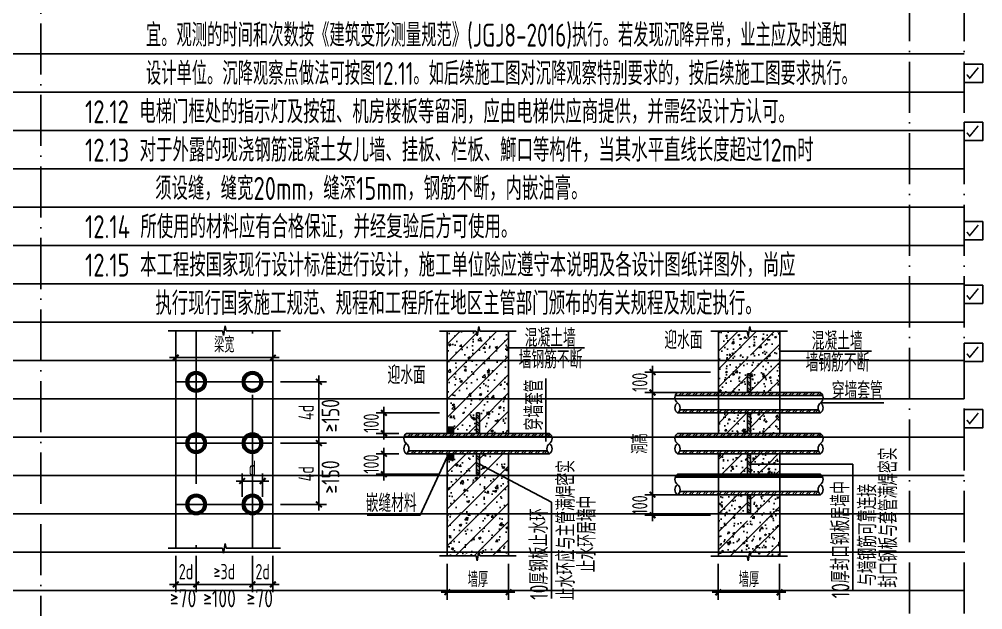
# Model space of a CAD drawing. Extents: x -812054 to 22247, y -644080 to 1003627.
# Drawn here: x -638072 to -619221, y -172747 to -161191 of the extents above; entities that cross this region are included whole.
import ezdxf

# ---------------------------------------------------------------- set-up
doc = ezdxf.new("R2010")
doc.units = 0
doc.header["$LTSCALE"] = 1000
for name, pattern in [('D1', [14, 10, -2, 0, -2]), ('D3轴线点划线', [18.5, 12, -3, 0.5, -3]), ('H3普通虚线', [4.2, 3, -1.2])]:
    doc.linetypes.add(name, pattern=pattern)
doc.layers.get('0').update_dxf_attribs({"linetype": 'CONTINUOUS'})
doc.layers.get('DEFPOINTS').update_dxf_attribs({"linetype": 'CONTINUOUS'})
doc.layers.add('S-1-TEXT', color=7, linetype='CONTINUOUS', lineweight=18)
for name, color, linetype in [('S-DETL-AXIS', 8, 'D3轴线点划线'), ('S-DETL-DIM', 151, 'CONTINUOUS'), ('S-DETL-HATCH', 253, 'CONTINUOUS'), ('S-DETL-LINE1', 2, 'CONTINUOUS'), ('S-DETL-TEXT', 7, 'CONTINUOUS'), ('SM', 7, 'CONTINUOUS')]:
    doc.layers.add(name, color=color, linetype=linetype)
doc.styles.add('TS', font='tssdeng.shx', dxfattribs={"width": 0.7, "bigfont": 'tssdchn.shx'})
doc.dimstyles.new('DIM25', dxfattribs={"dimtxt": 300, "dimasz": 0.8, "dimexe": 150, "dimexo": 150, "dimgap": 100, "dimtad": 1, "dimdec": 0, "dimlfac": 0.25, "dimrnd": 1, "dimzin": 0, "dimdsep": 46, "dimtxsty": 'TS', "dimblk": '_DIMX', "dimcen": 0, "dimclrd": 256, "dimclre": 256, "dimclrt": 43, "dimadec": 1, "dimazin": 0, "dimtfac": 1, "dimtdec": 0, "dimtix": 1, "dimtmove": 2, "dimatfit": 3, "dimldrblk": 'ARCHTICK', "dimfxl": 1, "dimtolj": 1, "dimtzin": 1, "dimarcsym": 0})
pattern_1 = [(45, (-2238318.97, -183791.3), (-67.351921, 67.351921), []), (45, (-2238274.07, -183791.3), (-67.351921, 67.351921), [])]
pattern_2 = [(50, (-858879.7, 201696.8), (358.6301, -31.37607), [37.5, -412.5]), (355, (-858879.7, 201696.8), (-69.37567, 376.09607), [30, -330]), (100.4514, (-858849.8, 201694.2), (289.2547, 344.71977), [31.8701, -350.57106]), (46.1842, (-858879.7, 201796.8), (533.62052, -82.7595), [56.25, -618.75]), (96.6356, (-858835.23, 201789.9), (467.33135, 487.05894), [47.80514, -525.8565]), (351.1842, (-858879.7, 201796.8), (467.331, 487.0593), [45, -495]), (21, (-858829.7, 201771.8), (298.45353, -201.30945), [37.5, -412.5]), (326, (-858829.7, 201771.8), (121.65767, 362.57502), [30, -330]), (71.4514, (-858804.83, 201755.03), (420.11131, 161.26525), [31.8701, -350.57106]), (37.5, (-858879.7, 201696.81), (6.079928, 166.446927), [0, -326, 0, -335, 0, -331.25]), (7.5, (-858879.7, 201696.81), (131.53477, 197.205856), [0, -191, 0, -318.5, 0, -126.25]), (327.5, (-858991.2, 201696.81), (266.91122, -11.277436), [0, -125, 0, -390, 0, -517.5]), (317.5, (-859041.2, 201696.8), (291.59308, 50.05249), [0, -162.5, 0, -259, 0, -367.5]), (45, (-858879.7, 201696.8), (-176.7767, 176.7767), [])]
pattern_3 = [(45, (-2233015.32, -183791.86), (-67.351921, 67.351921), []), (45, (-2232970.42, -183791.86), (-67.351921, 67.351921), [])]
pattern_4 = [(45, (-2233015.32, -182991.86), (-67.351921, 67.351921), []), (45, (-2232970.42, -182991.86), (-67.351921, 67.351921), [])]
pattern_5 = [(45, (-2233015.32, -184591.86), (-67.351921, 67.351921), []), (45, (-2232970.42, -184591.86), (-67.351921, 67.351921), [])]

# ---------------------------------------------------------------- blocks, each defined once
blk = doc.blocks.new('_DIMX')
blk.add_line((-150, 0), (150, 0))
at = {"const_width": 50}
blk.add_lwpolyline([(-70, -70), (70, 70)], dxfattribs=at)
blk = doc.blocks.new('*D1454')
at = {"layer": 'DEFPOINTS', "color": 0, "transparency": 16777216}
for p in [(-633110, -169486), (-633110, -170686), (-632209, -170686)]:
    blk.add_point(p, dxfattribs=at)
at = {"layer": 'S-DETL-DIM', "lineweight": -2, "transparency": 16777216}
for p, q in [((-632960, -169486), (-632059, -169486)), ((-632209, -169487), (-632209, -170686)), ((-632960, -170686), (-632059, -170686))]:
    blk.add_line(p, q, dxfattribs=at)
at = {"layer": 'S-DETL-DIM', "lineweight": -2, "transparency": 16777216, "xscale": 0.8, "yscale": 0.8, "zscale": 0.8}
for p, rotation in [((-632209, -169486), 90), ((-632209, -170686), 270)]:
    blk.add_blockref('_DIMX', p, dxfattribs=dict(at, rotation=rotation))
at = {"layer": 'S-DETL-DIM', "color": 43, "transparency": 16777216, "insert": (-632459, -170086), "char_height": 300, "attachment_point": 5, "rotation": 90, "style": 'TS'}
blk.add_mtext('\\A1;4d', dxfattribs=at)
blk = doc.blocks.new('_ArchTick')
at = {"color": 0, "linetype": 'ByBlock', "const_width": 0.15}
blk.add_lwpolyline([(-0.5, -0.5), (0.5, 0.5)], dxfattribs=at)
blk = doc.blocks.new('*D1455')
at = {"layer": 'DEFPOINTS', "color": 0, "transparency": 16777216}
for p in [(-633110, -168286), (-632209, -168286), (-633110, -169486)]:
    blk.add_point(p, dxfattribs=at)
at = {"layer": 'S-DETL-DIM', "lineweight": -2, "transparency": 16777216}
for p, q in [((-632960, -168286), (-632059, -168286)), ((-632209, -169486), (-632209, -168287)), ((-632960, -169486), (-632059, -169486))]:
    blk.add_line(p, q, dxfattribs=at)
at = {"layer": 'S-DETL-DIM', "lineweight": -2, "transparency": 16777216, "xscale": 0.8, "yscale": 0.8, "zscale": 0.8}
for p, rotation in [((-632209, -168286), 90), ((-632209, -169486), 270)]:
    blk.add_blockref('_DIMX', p, dxfattribs=dict(at, rotation=rotation))
at = {"layer": 'S-DETL-DIM', "color": 43, "transparency": 16777216, "insert": (-632459, -168886), "char_height": 300, "attachment_point": 5, "rotation": 90, "style": 'TS'}
blk.add_mtext('\\A1;4d', dxfattribs=at)
blk = doc.blocks.new('*D1456')
at = {"layer": 'DEFPOINTS', "color": 0, "transparency": 16777216}
for p in [(-635010, -171543), (-634610, -171543), (-634610, -172252)]:
    blk.add_point(p, dxfattribs=at)
at = {"layer": 'S-DETL-DIM', "lineweight": -2, "transparency": 16777216}
for p, q in [((-635010, -171693), (-635010, -172402)), ((-634610, -171693), (-634610, -172402)), ((-635011, -172252), (-635012, -172252)), ((-635010, -172252), (-634610, -172252)), ((-634610, -172252), (-634609, -172252))]:
    blk.add_line(p, q, dxfattribs=at)
at = {"layer": 'S-DETL-DIM', "lineweight": -2, "transparency": 16777216, "xscale": 0.8, "yscale": 0.8, "zscale": 0.8}
blk.add_blockref('_DIMX', (-635010, -172252), dxfattribs=at)
at = {"layer": 'S-DETL-DIM', "lineweight": -2, "transparency": 16777216, "xscale": 0.8, "yscale": 0.8, "zscale": 0.8, "rotation": 180}
blk.add_blockref('_DIMX', (-634610, -172252), dxfattribs=at)
at = {"layer": 'S-DETL-DIM', "color": 43, "transparency": 16777216, "insert": (-634810, -172002), "char_height": 300, "attachment_point": 5, "style": 'TS'}
blk.add_mtext('\\A1;2d', dxfattribs=at)
blk = doc.blocks.new('*D1457')
at = {"layer": 'DEFPOINTS', "color": 0, "transparency": 16777216}
for p in [(-634610, -171543), (-633510, -171543), (-633510, -172252)]:
    blk.add_point(p, dxfattribs=at)
at = {"layer": 'S-DETL-DIM', "lineweight": -2, "transparency": 16777216}
for p, q in [((-634610, -171693), (-634610, -172402)), ((-633510, -171693), (-633510, -172402)), ((-634610, -172252), (-633511, -172252))]:
    blk.add_line(p, q, dxfattribs=at)
at = {"layer": 'S-DETL-DIM', "lineweight": -2, "transparency": 16777216, "xscale": 0.8, "yscale": 0.8, "zscale": 0.8, "rotation": 180}
blk.add_blockref('_DIMX', (-634610, -172252), dxfattribs=at)
at = {"layer": 'S-DETL-DIM', "lineweight": -2, "transparency": 16777216, "xscale": 0.8, "yscale": 0.8, "zscale": 0.8}
blk.add_blockref('_DIMX', (-633510, -172252), dxfattribs=at)
at = {"layer": 'S-DETL-DIM', "color": 43, "transparency": 16777216, "insert": (-634060, -172002), "char_height": 300, "attachment_point": 5, "style": 'TS'}
blk.add_mtext('\\A1;≥3d', dxfattribs=at)
blk = doc.blocks.new('*D1458')
at = {"layer": 'DEFPOINTS', "color": 0, "transparency": 16777216}
for p in [(-633510, -171543), (-633110, -171543), (-633510, -172252)]:
    blk.add_point(p, dxfattribs=at)
at = {"layer": 'S-DETL-DIM', "lineweight": -2, "transparency": 16777216}
for p, q in [((-633510, -171693), (-633510, -172402)), ((-633110, -171693), (-633110, -172402)), ((-633511, -172252), (-633512, -172252)), ((-633110, -172252), (-633510, -172252)), ((-633110, -172252), (-633109, -172252))]:
    blk.add_line(p, q, dxfattribs=at)
at = {"layer": 'S-DETL-DIM', "lineweight": -2, "transparency": 16777216, "xscale": 0.8, "yscale": 0.8, "zscale": 0.8}
blk.add_blockref('_DIMX', (-633510, -172252), dxfattribs=at)
at = {"layer": 'S-DETL-DIM', "lineweight": -2, "transparency": 16777216, "xscale": 0.8, "yscale": 0.8, "zscale": 0.8, "rotation": 180}
blk.add_blockref('_DIMX', (-633110, -172252), dxfattribs=at)
at = {"layer": 'S-DETL-DIM', "color": 43, "transparency": 16777216, "insert": (-633310, -172002), "char_height": 300, "attachment_point": 5, "style": 'TS'}
blk.add_mtext('\\A1;2d', dxfattribs=at)
blk = doc.blocks.new('*D1459')
at = {"layer": 'DEFPOINTS', "color": 0, "transparency": 16777216}
for p in [(-633110, -167814), (-635010, -168355), (-633110, -168355)]:
    blk.add_point(p, dxfattribs=at)
at = {"layer": 'S-DETL-DIM', "lineweight": -2, "transparency": 16777216}
for p, q in [((-635010, -168205), (-635010, -167664)), ((-633110, -168205), (-633110, -167664)), ((-635010, -167814), (-633111, -167814))]:
    blk.add_line(p, q, dxfattribs=at)
at = {"layer": 'S-DETL-DIM', "lineweight": -2, "transparency": 16777216, "xscale": 0.8, "yscale": 0.8, "zscale": 0.8, "rotation": 180}
blk.add_blockref('_DIMX', (-635010, -167814), dxfattribs=at)
at = {"layer": 'S-DETL-DIM', "lineweight": -2, "transparency": 16777216, "xscale": 0.8, "yscale": 0.8, "zscale": 0.8}
blk.add_blockref('_DIMX', (-633110, -167814), dxfattribs=at)
at = {"layer": 'S-DETL-DIM', "color": 43, "transparency": 16777216, "insert": (-634060, -167564), "char_height": 300, "attachment_point": 5, "style": 'TS'}
blk.add_mtext('\\A1;梁宽', dxfattribs=at)
blk = doc.blocks.new('*D1460')
at = {"layer": 'DEFPOINTS', "color": 0, "transparency": 16777216}
for p in [(-633310, -170228), (-633710, -170686), (-633310, -170686)]:
    blk.add_point(p, dxfattribs=at)
at = {"layer": 'S-DETL-DIM', "lineweight": -2, "transparency": 16777216}
for p, q in [((-633710, -170536), (-633710, -170078)), ((-633710, -170228), (-633311, -170228)), ((-633310, -170536), (-633310, -170078))]:
    blk.add_line(p, q, dxfattribs=at)
at = {"layer": 'S-DETL-DIM', "lineweight": -2, "transparency": 16777216, "xscale": 0.8, "yscale": 0.8, "zscale": 0.8, "rotation": 180}
blk.add_blockref('_DIMX', (-633710, -170228), dxfattribs=at)
at = {"layer": 'S-DETL-DIM', "lineweight": -2, "transparency": 16777216, "xscale": 0.8, "yscale": 0.8, "zscale": 0.8}
blk.add_blockref('_DIMX', (-633310, -170228), dxfattribs=at)
at = {"layer": 'S-DETL-DIM', "color": 43, "transparency": 16777216, "insert": (-633510, -169978), "char_height": 300, "attachment_point": 5, "style": 'TS'}
blk.add_mtext('\\A1;d', dxfattribs=at)
blk = doc.blocks.new('*D1461')
at = {"layer": 'DEFPOINTS', "color": 0, "transparency": 16777216}
for p in [(-629697, -171696), (-628497, -171696), (-628497, -172405)]:
    blk.add_point(p, dxfattribs=at)
at = {"layer": 'S-DETL-DIM', "lineweight": -2, "transparency": 16777216}
for p, q in [((-629697, -171846), (-629697, -172555)), ((-628497, -171846), (-628497, -172555)), ((-629697, -172405), (-628498, -172405))]:
    blk.add_line(p, q, dxfattribs=at)
at = {"layer": 'S-DETL-DIM', "lineweight": -2, "transparency": 16777216, "xscale": 0.8, "yscale": 0.8, "zscale": 0.8, "rotation": 180}
blk.add_blockref('_DIMX', (-629697, -172405), dxfattribs=at)
at = {"layer": 'S-DETL-DIM', "lineweight": -2, "transparency": 16777216, "xscale": 0.8, "yscale": 0.8, "zscale": 0.8}
blk.add_blockref('_DIMX', (-628497, -172405), dxfattribs=at)
at = {"layer": 'S-DETL-DIM', "color": 43, "transparency": 16777216, "insert": (-629097, -172155), "char_height": 300, "attachment_point": 5, "style": 'TS'}
blk.add_mtext('\\A1;墙厚', dxfattribs=at)
blk = doc.blocks.new('*D1462')
at = {"layer": 'DEFPOINTS', "color": 0, "transparency": 16777216}
for p in [(-630497, -169696), (-630936, -170096), (-629697, -170096)]:
    blk.add_point(p, dxfattribs=at)
at = {"layer": 'S-DETL-DIM', "lineweight": -2, "transparency": 16777216}
for p, q in [((-630647, -169696), (-631086, -169696)), ((-630936, -169695), (-630936, -169694)), ((-630936, -169696), (-630936, -170096)), ((-629847, -170096), (-631086, -170096)), ((-630936, -170096), (-630936, -170097))]:
    blk.add_line(p, q, dxfattribs=at)
at = {"layer": 'S-DETL-DIM', "lineweight": -2, "transparency": 16777216, "xscale": 0.8, "yscale": 0.8, "zscale": 0.8}
for p, rotation in [((-630936, -169696), 270), ((-630936, -170096), 90)]:
    blk.add_blockref('_DIMX', p, dxfattribs=dict(at, rotation=rotation))
at = {"layer": 'S-DETL-DIM', "color": 43, "transparency": 16777216, "insert": (-631186, -169896), "char_height": 300, "attachment_point": 5, "rotation": 90, "style": 'TS'}
blk.add_mtext('\\A1;100', dxfattribs=at)
blk = doc.blocks.new('*D1463')
at = {"layer": 'DEFPOINTS', "color": 0, "transparency": 16777216}
for p in [(-630936, -168896), (-629697, -168896), (-630497, -169296)]:
    blk.add_point(p, dxfattribs=at)
at = {"layer": 'S-DETL-DIM', "lineweight": -2, "transparency": 16777216}
for p, q in [((-629847, -168896), (-631086, -168896)), ((-630936, -168895), (-630936, -168894)), ((-630936, -169296), (-630936, -168896)), ((-630647, -169296), (-631086, -169296)), ((-630936, -169296), (-630936, -169297))]:
    blk.add_line(p, q, dxfattribs=at)
at = {"layer": 'S-DETL-DIM', "lineweight": -2, "transparency": 16777216, "xscale": 0.8, "yscale": 0.8, "zscale": 0.8}
for p, rotation in [((-630936, -168896), 270), ((-630936, -169296), 90)]:
    blk.add_blockref('_DIMX', p, dxfattribs=dict(at, rotation=rotation))
at = {"layer": 'S-DETL-DIM', "color": 43, "transparency": 16777216, "insert": (-631186, -169096), "char_height": 300, "attachment_point": 5, "rotation": 90, "style": 'TS'}
blk.add_mtext('\\A1;100', dxfattribs=at)
blk = doc.blocks.new('*D1464')
at = {"layer": 'DEFPOINTS', "color": 0, "transparency": 16777216}
for p in [(-624394, -171696), (-623194, -171696), (-623194, -172406)]:
    blk.add_point(p, dxfattribs=at)
at = {"layer": 'S-DETL-DIM', "lineweight": -2, "transparency": 16777216}
for p, q in [((-624394, -171846), (-624394, -172556)), ((-623194, -171846), (-623194, -172556)), ((-624393, -172406), (-623195, -172406))]:
    blk.add_line(p, q, dxfattribs=at)
at = {"layer": 'S-DETL-DIM', "lineweight": -2, "transparency": 16777216, "xscale": 0.8, "yscale": 0.8, "zscale": 0.8, "rotation": 180}
blk.add_blockref('_DIMX', (-624394, -172406), dxfattribs=at)
at = {"layer": 'S-DETL-DIM', "lineweight": -2, "transparency": 16777216, "xscale": 0.8, "yscale": 0.8, "zscale": 0.8}
blk.add_blockref('_DIMX', (-623194, -172406), dxfattribs=at)
at = {"layer": 'S-DETL-DIM', "color": 43, "transparency": 16777216, "insert": (-623794, -172156), "char_height": 300, "attachment_point": 5, "style": 'TS'}
blk.add_mtext('\\A1;墙厚', dxfattribs=at)
blk = doc.blocks.new('*D1465')
at = {"layer": 'DEFPOINTS', "color": 0, "transparency": 16777216}
for p in [(-624394, -168496), (-625681, -170496), (-624394, -170496)]:
    blk.add_point(p, dxfattribs=at)
at = {"layer": 'S-DETL-DIM', "lineweight": -2, "transparency": 16777216}
for p, q in [((-624544, -168496), (-625831, -168496)), ((-625681, -168497), (-625681, -170495)), ((-624544, -170496), (-625831, -170496))]:
    blk.add_line(p, q, dxfattribs=at)
at = {"layer": 'S-DETL-DIM', "lineweight": -2, "transparency": 16777216, "xscale": 0.8, "yscale": 0.8, "zscale": 0.8}
for p, rotation in [((-625681, -168496), 90), ((-625681, -170496), 270)]:
    blk.add_blockref('_DIMX', p, dxfattribs=dict(at, rotation=rotation))
at = {"layer": 'S-DETL-DIM', "color": 43, "transparency": 16777216, "insert": (-625931, -169496), "char_height": 300, "attachment_point": 5, "rotation": 90, "style": 'TS'}
blk.add_mtext('\\A1;洞高', dxfattribs=at)
blk = doc.blocks.new('*D1466')
at = {"layer": 'DEFPOINTS', "color": 0, "transparency": 16777216}
for p in [(-624394, -170496), (-625681, -170897), (-624394, -170897)]:
    blk.add_point(p, dxfattribs=at)
at = {"layer": 'S-DETL-DIM', "lineweight": -2, "transparency": 16777216}
for p, q in [((-624544, -170496), (-625831, -170496)), ((-625681, -170495), (-625681, -170495)), ((-625681, -170496), (-625681, -170897)), ((-624544, -170897), (-625831, -170897)), ((-625681, -170898), (-625681, -170898))]:
    blk.add_line(p, q, dxfattribs=at)
at = {"layer": 'S-DETL-DIM', "lineweight": -2, "transparency": 16777216, "xscale": 0.8, "yscale": 0.8, "zscale": 0.8}
for p, rotation in [((-625681, -170496), 270), ((-625681, -170897), 90)]:
    blk.add_blockref('_DIMX', p, dxfattribs=dict(at, rotation=rotation))
at = {"layer": 'S-DETL-DIM', "color": 43, "transparency": 16777216, "insert": (-625931, -170696), "char_height": 300, "attachment_point": 5, "rotation": 90, "style": 'TS'}
blk.add_mtext('\\A1;100', dxfattribs=at)
blk = doc.blocks.new('*D1467')
at = {"layer": 'DEFPOINTS', "color": 0, "transparency": 16777216}
for p in [(-625681, -168096), (-624394, -168096), (-624394, -168496)]:
    blk.add_point(p, dxfattribs=at)
at = {"layer": 'S-DETL-DIM', "lineweight": -2, "transparency": 16777216}
for p, q in [((-624544, -168096), (-625831, -168096)), ((-625681, -168095), (-625681, -168095)), ((-625681, -168496), (-625681, -168096)), ((-624544, -168496), (-625831, -168496)), ((-625681, -168497), (-625681, -168498))]:
    blk.add_line(p, q, dxfattribs=at)
at = {"layer": 'S-DETL-DIM', "lineweight": -2, "transparency": 16777216, "xscale": 0.8, "yscale": 0.8, "zscale": 0.8}
for p, rotation in [((-625681, -168096), 270), ((-625681, -168496), 90)]:
    blk.add_blockref('_DIMX', p, dxfattribs=dict(at, rotation=rotation))
at = {"layer": 'S-DETL-DIM', "color": 43, "transparency": 16777216, "insert": (-625931, -168296), "char_height": 300, "attachment_point": 5, "rotation": 90, "style": 'TS'}
blk.add_mtext('\\A1;100', dxfattribs=at)

msp = doc.modelspace()

# ---------------------------------------------------------------- hatches: boundary and pattern name
at = {"layer": 'S-DETL-HATCH'}
h = msp.add_hatch(dxfattribs=at)
h.set_pattern_fill('ANSI31', color=256, scale=80, style=0)
h.set_pattern_definition([(45, (-2238318.97, -183791.3), (-179.605122, 179.605122), [])])
h.paths.add_polyline_path([(-629697.4, -169175.63), (-629577.4, -169175.63), (-629577.4, -169295.63), (-629127.4, -169295.63), (-629127.4, -168895.63), (-629067.4, -168895.63), (-629067.4, -169295.63), (-628497.4, -169295.63), (-628497.4, -167295.63), (-629060, -167295.63), (-629080.49, -167201.31), (-629114.32, -167389.94), (-629131.99, -167295.63), (-629697.4, -167295.63)])
h.paths.add_polyline_path([(-628497.4, -170287.25), (-628497.4, -169695.63), (-629067.4, -169695.63), (-629067.4, -169895.63)], flags=16)
h.paths.add_polyline_path([(-629127.4, -170095.63), (-629127.4, -169695.63), (-629577.4, -169695.63), (-629577.4, -169815.63), (-629697.4, -169815.63), (-629697.4, -171695.63), (-629131.99, -171695.63), (-629114.32, -171789.94), (-629080.49, -171601.31), (-629060, -171695.63), (-628497.4, -171695.63), (-628497.4, -170287.25), (-629067.4, -169895.63), (-629067.4, -170095.63)])
h = msp.add_hatch(dxfattribs=at)
h.set_pattern_fill('AR-CONC', color=256, scale=2.5, style=0)
h.set_pattern_definition([(50, (-2238318.97, -183791.3), (455.46167, -39.84771), [47.625, -523.875]), (355, (-2238318.97, -183791.3), (-88.10706, 477.64161), [38.1, -419.1]), (100.451, (-2238281, -183794.6), (367.35625, 437.79172), [40.475, -445.225]), (46.1842, (-2238319, -183664.3), (677.6976, -105.10582), [71.4375, -785.8125]), (96.6356, (-2238262.5, -183673.06), (593.51059, 618.5639), [60.7125, -667.8375]), (351.184, (-2238319, -183664.3), (593.5115, 618.5628), [57.15, -628.65]), (21, (-2238255.47, -183696.05), (379.0372, -255.6638), [47.625, -523.875]), (326, (-2238255.47, -183696.05), (154.50507, 460.46992), [38.1, -419.1]), (71.4514, (-2238223.9, -183717.36), (533.54123, 204.80714), [40.475, -445.225]), (37.5, (-2238318.97, -183791.3), (7.721508, 211.387597), [0, -414.02, 0, -425.45, 0, -420.6875]), (7.5, (-2238318.97, -183791.3), (167.049156, 250.451437), [0, -242.57, 0, -404.495, 0, -160.3375]), (327.5, (-2238460.58, -183791.3), (338.976488, -14.32186), [0, -158.75, 0, -495.3, 0, -657.225]), (317.5, (-2238524.08, -183791.3), (370.322953, 63.56623), [0, -206.375, 0, -328.93, 0, -466.725])])
h.paths.add_polyline_path([(-628497.4, -167295.63), (-629060, -167295.63), (-629080.49, -167201.31), (-629114.32, -167389.94), (-629131.99, -167295.63), (-629697.4, -167295.63), (-629697.4, -169175.63), (-629577.4, -169175.63), (-629577.4, -169295.63), (-629127.4, -169295.63), (-629127.4, -168895.63), (-629067.4, -168895.63), (-629067.4, -169295.63), (-628497.4, -169295.63)])
h.paths.add_polyline_path([(-629067.4, -169695.63), (-629067.4, -169895.63), (-628497.4, -170287.25), (-628497.4, -169695.63)], flags=17)
h.paths.add_polyline_path([(-629127.4, -170095.63), (-629127.4, -169695.63), (-629577.4, -169695.63), (-629577.4, -169815.63), (-629697.4, -169815.63), (-629697.4, -171695.63), (-629131.99, -171695.63), (-629114.32, -171789.94), (-629080.49, -171601.31), (-629060, -171695.63), (-628497.4, -171695.63), (-628497.4, -170287.25), (-629067.4, -169895.63), (-629067.4, -170095.63)])
h = msp.add_hatch(dxfattribs=at)
h.set_pattern_fill('ARMORED', color=256, scale=50, style=0)
h.set_pattern_definition(pattern_2)
h.paths.add_polyline_path([(-623193.75, -167296.19), (-623756.34, -167296.19), (-623776.83, -167201.87), (-623810.66, -167390.51), (-623828.34, -167296.19), (-624393.75, -167296.19), (-624393.75, -168496.19), (-623823.75, -168496.19), (-623823.75, -167696.19), (-623763.75, -167696.19), (-623763.75, -168496.19), (-623193.75, -168496.19)])
h = msp.add_hatch(dxfattribs=at)
h.set_pattern_fill('ARMORED', color=256, scale=50, style=0)
h.set_pattern_definition(pattern_2)
h.paths.add_polyline_path([(-623823.75, -168896.19), (-624393.75, -168896.19), (-624393.75, -169296.19), (-623823.75, -169296.19)])
h = msp.add_hatch(dxfattribs=at)
h.set_pattern_fill('ARMORED', color=256, scale=50, style=0)
h.set_pattern_definition(pattern_2)
h.paths.add_polyline_path([(-623193.75, -168896.19), (-623763.75, -168896.19), (-623763.75, -169296.19), (-623193.75, -169296.19)])
h = msp.add_hatch(dxfattribs=at)
h.set_pattern_fill('ARMORED', color=256, scale=50, style=0)
h.set_pattern_definition(pattern_2)
h.paths.add_polyline_path([(-623823.75, -169696.19), (-624393.75, -169696.19), (-624393.75, -170096.19), (-623823.75, -170096.19)])
h = msp.add_hatch(dxfattribs=at)
h.set_pattern_fill('ARMORED', color=256, scale=50, style=0)
h.set_pattern_definition(pattern_2)
h.paths.add_polyline_path([(-623193.75, -169696.19), (-623763.75, -169696.19), (-623763.75, -169896.19), (-623193.75, -169896.19)])
h = msp.add_hatch(dxfattribs=at)
h.set_pattern_fill('ARMORED', color=256, scale=50, style=0)
h.set_pattern_definition(pattern_2)
h.paths.add_polyline_path([(-623193.75, -169896.19), (-623763.75, -169896.19), (-623763.75, -170096.19), (-623193.75, -170096.19)])
h = msp.add_hatch(dxfattribs=at)
h.set_pattern_fill('ARMORED', color=256, scale=50, style=0)
h.set_pattern_definition(pattern_2)
h.paths.add_polyline_path([(-623823.75, -170496.19), (-624393.75, -170496.19), (-624393.75, -171696.19), (-623828.34, -171696.19), (-623810.66, -171790.51), (-623776.83, -171601.87), (-623756.34, -171696.19), (-623193.75, -171696.19), (-623193.75, -170496.19), (-623763.75, -170496.19), (-623763.75, -171296.19), (-623823.75, -171296.19)])
at = {"layer": 'S-DETL-LINE1'}
h = msp.add_hatch(dxfattribs=at)
h.set_pattern_fill('DOTS', color=256, scale=10, style=0)
h.set_pattern_definition([(0, (-2238805.68, -185224.925), (7.9375, 15.875), [0, -15.875])])
h.paths.add_polyline_path([(-634810.38, -168286.39, 1), (-634410.38, -168286.39, 1)])
h.paths.add_polyline_path([(-634460.38, -168286.39, 1), (-634760.38, -168286.39, 1)], flags=16)
h = msp.add_hatch(dxfattribs=at)
h.set_pattern_fill('DOTS', color=256, scale=10, style=0)
h.set_pattern_definition([(0, (-2237705.68, -185224.925), (7.9375, 15.875), [0, -15.875])])
h.paths.add_polyline_path([(-633310.38, -168286.39, 1), (-633710.38, -168286.39, 1)])
h.paths.add_polyline_path([(-633360.38, -168286.39, 1), (-633660.38, -168286.39, 1)], flags=16)
h = msp.add_hatch(dxfattribs=at)
h.set_pattern_fill('ANSI32', color=256, scale=10, style=0)
h.set_pattern_definition([(135, (985427.82, -183027.25), (67.351921, 67.351921), []), (135, (985382.92, -183027.25), (67.351921, 67.351921), [])])
h.paths.add_polyline_path([(-623823.75, -168131.58), (-623763.75, -168131.58), (-623763.75, -168531.58), (-623823.75, -168531.58)])
h = msp.add_hatch(dxfattribs=at)
h.set_pattern_fill('ANSI32', color=256, scale=10, style=0)
h.set_pattern_definition(pattern_4)
h.paths.add_polyline_path([(-625193.75, -168496.19, 0.15153562), (-625237.17, -168556.19), (-622350.32, -168556.19, 0.15153562), (-622393.75, -168496.19)])
h = msp.add_hatch(dxfattribs=at)
h.set_pattern_fill('ANSI32', color=256, scale=10, style=0)
h.set_pattern_definition([(315, (-2238318.97, -154399.96), (-67.351921, -67.351921), []), (315, (-2238274.07, -154399.96), (-67.351921, -67.351921), [])])
h.paths.add_polyline_path([(-629067.4, -169295.63), (-629127.4, -169295.63), (-629127.4, -168895.63), (-629067.4, -168895.63)])
h = msp.add_hatch(dxfattribs=at)
h.set_pattern_fill('ANSI32', color=256, scale=10, style=0)
h.set_pattern_definition(pattern_4)
h.paths.add_polyline_path([(-622393.75, -168896.19, -0.15153562), (-622437.17, -168836.19), (-625150.32, -168836.19, -0.15153562), (-625193.75, -168896.19)])
h = msp.add_hatch(dxfattribs=at)
h.set_pattern_fill('ANSI32', color=256, scale=10, style=0)
h.set_pattern_definition([(135, (985427.82, -183791.86), (67.351921, 67.351921), []), (135, (985382.92, -183791.86), (67.351921, 67.351921), [])])
h.paths.add_polyline_path([(-623823.75, -168896.19), (-623763.75, -168896.19), (-623763.75, -169296.19), (-623823.75, -169296.19)])
h = msp.add_hatch(dxfattribs=at)
h.set_pattern_fill('DOTS', color=256, scale=10, style=0)
h.set_pattern_definition([(0, (-2238805.68, -186424.925), (7.9375, 15.875), [0, -15.875])])
h.paths.add_polyline_path([(-634410.38, -169486.39, 1), (-634810.38, -169486.39, 1)])
h.paths.add_polyline_path([(-634460.38, -169486.39, 1), (-634760.38, -169486.39, 1)], flags=16)
h = msp.add_hatch(dxfattribs=at)
h.set_pattern_fill('DOTS', color=256, scale=10, style=0)
h.set_pattern_definition([(0, (-2237705.68, -186424.925), (7.9375, 15.875), [0, -15.875])])
h.paths.add_polyline_path([(-633310.38, -169486.39, 1), (-633710.38, -169486.39, 1)])
h.paths.add_polyline_path([(-633360.38, -169486.39, 1), (-633660.38, -169486.39, 1)], flags=16)
for points in [[(-629577.4, -169175.63), (-629697.4, -169175.63), (-629697.4, -169295.63), (-629577.4, -169295.63)], [(-629577.4, -169695.63), (-629697.4, -169695.63), (-629697.4, -169815.63), (-629577.4, -169815.63)]]:
    msp.add_hatch(color=256, dxfattribs=at).paths.add_polyline_path(points)
h = msp.add_hatch(dxfattribs=at)
h.set_pattern_fill('ANSI32', color=256, scale=10, style=0)
h.set_pattern_definition(pattern_1)
h.paths.add_polyline_path([(-630497.4, -169295.63, 0.15153562), (-630540.83, -169355.63), (-627653.98, -169355.63, 0.15153562), (-627697.4, -169295.63)])
h = msp.add_hatch(dxfattribs=at)
h.set_pattern_fill('ANSI32', color=256, scale=10, style=0)
h.set_pattern_definition(pattern_3)
h.paths.add_polyline_path([(-625193.75, -169296.19, 0.15153562), (-625237.17, -169356.19), (-622350.32, -169356.19, 0.15153562), (-622393.75, -169296.19)])
h = msp.add_hatch(dxfattribs=at)
h.set_pattern_fill('ANSI32', color=256, scale=10, style=0)
h.set_pattern_definition(pattern_1)
h.paths.add_polyline_path([(-627697.4, -169695.63, -0.15153562), (-627740.83, -169635.63), (-630453.98, -169635.63, -0.15153562), (-630497.4, -169695.63)])
h = msp.add_hatch(dxfattribs=at)
h.set_pattern_fill('ANSI32', color=256, scale=10, style=0)
h.set_pattern_definition(pattern_3)
h.paths.add_polyline_path([(-622393.75, -169696.19, -0.15153562), (-622437.17, -169636.19), (-625150.32, -169636.19, -0.15153562), (-625193.75, -169696.19)])
h = msp.add_hatch(dxfattribs=at)
h.set_pattern_fill('ANSI32', color=256, scale=10, style=0)
h.set_pattern_definition([(315, (-2238318.97, -155199.96), (-67.351921, -67.351921), []), (315, (-2238274.07, -155199.96), (-67.351921, -67.351921), [])])
h.paths.add_polyline_path([(-629067.4, -170095.63), (-629127.4, -170095.63), (-629127.4, -169695.63), (-629067.4, -169695.63)])
h = msp.add_hatch(dxfattribs=at)
h.set_pattern_fill('ANSI32', color=256, scale=10, style=0)
h.set_pattern_definition([(135, (985427.82, -184591.86), (67.351921, 67.351921), []), (135, (985382.92, -184591.86), (67.351921, 67.351921), [])])
h.paths.add_polyline_path([(-623823.75, -169696.19), (-623763.75, -169696.19), (-623763.75, -170096.19), (-623823.75, -170096.19)])
h = msp.add_hatch(dxfattribs=at)
h.set_pattern_fill('ANSI32', color=256, scale=10, style=0)
h.set_pattern_definition(pattern_5)
h.paths.add_polyline_path([(-625193.75, -170096.19, 0.15153562), (-625237.17, -170156.19), (-622350.32, -170156.19, 0.15153562), (-622393.75, -170096.19)])
h = msp.add_hatch(dxfattribs=at)
h.set_pattern_fill('DOTS', color=256, scale=10, style=0)
h.set_pattern_definition([(0, (-2238805.68, -187624.925), (7.9375, 15.875), [0, -15.875])])
h.paths.add_polyline_path([(-634410.38, -170686.39, 1), (-634810.38, -170686.39, 1)])
h.paths.add_polyline_path([(-634460.38, -170686.39, 1), (-634760.38, -170686.39, 1)], flags=16)
h = msp.add_hatch(dxfattribs=at)
h.set_pattern_fill('DOTS', color=256, scale=10, style=0)
h.set_pattern_definition([(0, (-2237705.68, -187624.925), (7.9375, 15.875), [0, -15.875])])
h.paths.add_polyline_path([(-633310.38, -170686.39, 1), (-633710.38, -170686.39, 1)])
h.paths.add_polyline_path([(-633360.38, -170686.39, 1), (-633660.38, -170686.39, 1)], flags=16)
h = msp.add_hatch(dxfattribs=at)
h.set_pattern_fill('ANSI32', color=256, scale=10, style=0)
h.set_pattern_definition(pattern_5)
h.paths.add_polyline_path([(-622393.75, -170496.19, -0.15153562), (-622437.17, -170436.19), (-625150.32, -170436.19, -0.15153562), (-625193.75, -170496.19)])
h = msp.add_hatch(dxfattribs=at)
h.set_pattern_fill('ANSI32', color=256, scale=10, style=0)
h.set_pattern_definition([(135, (985427.82, -185391.86), (67.351921, 67.351921), []), (135, (985382.92, -185391.86), (67.351921, 67.351921), [])])
h.paths.add_polyline_path([(-623823.75, -170496.19), (-623763.75, -170496.19), (-623763.75, -170896.19), (-623823.75, -170896.19)])

# ---------------------------------------------------------------- linework, layer by layer
at = {"color": 6, "const_width": 30}
for points in [[(-619307.21, -162138.43), (-619474.77, -162343.07), (-619532.29, -162272.82)], [(-619307.21, -163275.23), (-619474.77, -163479.86), (-619532.29, -163409.61)], [(-619307.21, -165218.62), (-619474.77, -165423.25), (-619532.29, -165353)], [(-619307.21, -166461.67), (-619474.77, -166666.31), (-619532.29, -166596.05)], [(-619307.21, -167600.47), (-619474.77, -167805.11), (-619532.29, -167734.86)], [(-619307.21, -168898.2), (-619474.77, -169102.84), (-619532.29, -169032.59)]]:
    msp.add_lwpolyline(points, dxfattribs=at)
at = {"layer": 'DEFPOINTS', "color": 252, "linetype": 'D1', "ltscale": 0.1}
for p, q in [((-637653.51, -131869.25), (-637653.51, -185869.25)), ((-620653.51, -132619.25), (-620653.51, -185869.25)), ((-619581.51, -132619.25), (-619581.51, -185869.25))]:
    msp.add_line(p, q, dxfattribs=at)
at = {"layer": 'DEFPOINTS', "color": 252}
for p, q in [((-693141.51, -161869.25), (-619581.51, -161869.25)), ((-693141.51, -162619.25), (-619581.51, -162619.25)), ((-693141.51, -163369.25), (-619581.51, -163369.25)), ((-693141.51, -164119.25), (-619581.51, -164119.25)), ((-693141.51, -164869.25), (-619581.51, -164869.25)), ((-693141.51, -165619.25), (-619581.51, -165619.25)), ((-693141.51, -166369.25), (-619581.51, -166369.25)), ((-693141.51, -167119.25), (-619581.51, -167119.25)), ((-693141.51, -167869.25), (-619581.51, -167869.25)), ((-693141.51, -168619.25), (-619581.51, -168619.25)), ((-693141.51, -169369.25), (-619581.51, -169369.25)), ((-693141.51, -170119.25), (-619581.51, -170119.25)), ((-693141.51, -170869.25), (-619581.51, -170869.25)), ((-693141.51, -171619.25), (-619581.51, -171619.25)), ((-693141.51, -172369.25), (-619581.51, -172369.25))]:
    msp.add_line(p, q, dxfattribs=at)
at = {"layer": 'S-DETL-AXIS', "linetype": 'H3普通虚线'}
for p, q in [((-634610.38, -167286.39), (-634610.38, -171543.02)), ((-633510.38, -171543.02), (-633510.38, -167286.39)), ((-633110.38, -168286.39), (-635010.38, -168286.39)), ((-633110.38, -169486.39), (-635010.38, -169486.39)), ((-633110.38, -170686.39), (-635010.38, -170686.39))]:
    msp.add_line(p, q, dxfattribs=at)
at = {"layer": 'S-DETL-DIM'}
for p, q in [((-634077.29, -167380.7), (-634043.46, -167192.07)), ((-634043.46, -167192.07), (-634025.79, -167286.39)), ((-629080.49, -167201.31), (-629114.32, -167389.94)), ((-629060, -167295.63), (-629080.49, -167201.31)), ((-623776.83, -167201.87), (-623810.66, -167390.51)), ((-623756.34, -167296.19), (-623776.83, -167201.87)), ((-634097.78, -167286.39), (-635160.38, -167286.39)), ((-634097.78, -167286.39), (-634077.29, -167380.7)), ((-632960.38, -167286.39), (-634025.79, -167286.39)), ((-629847.4, -167295.63), (-629131.99, -167295.63)), ((-629114.32, -167389.94), (-629131.99, -167295.63)), ((-629060, -167295.63), (-628347.4, -167295.63)), ((-624543.75, -167296.19), (-623828.34, -167296.19)), ((-623810.66, -167390.51), (-623828.34, -167296.19)), ((-623756.34, -167296.19), (-623043.75, -167296.19)), ((-634097.78, -171543.02), (-635160.38, -171543.02)), ((-634097.78, -171543.02), (-634077.29, -171637.34)), ((-634077.29, -171637.34), (-634043.46, -171448.71)), ((-634043.46, -171448.71), (-634025.79, -171543.02)), ((-632960.38, -171543.02), (-634025.79, -171543.02)), ((-629847.4, -171695.63), (-629131.99, -171695.63)), ((-629114.32, -171789.94), (-629131.99, -171695.63)), ((-629080.49, -171601.31), (-629114.32, -171789.94)), ((-629060, -171695.63), (-629080.49, -171601.31)), ((-629060, -171695.63), (-628347.4, -171695.63)), ((-624543.75, -171696.19), (-623828.34, -171696.19)), ((-623810.66, -171790.51), (-623828.34, -171696.19)), ((-623776.83, -171601.87), (-623810.66, -171790.51)), ((-623756.34, -171696.19), (-623776.83, -171601.87)), ((-623756.34, -171696.19), (-623043.75, -171696.19))]:
    msp.add_line(p, q, dxfattribs=at)
at = {"layer": 'S-DETL-LINE1'}
for p, q in [((-635010.38, -167286.39), (-635010.38, -171543.02)), ((-633110.38, -171543.02), (-633110.38, -167286.39)), ((-629697.4, -167295.63), (-629697.4, -169295.63)), ((-628497.4, -169295.63), (-628497.4, -167295.63)), ((-624393.75, -167296.19), (-624393.75, -169296.19)), ((-623193.75, -169296.19), (-623193.75, -167296.19)), ((-623823.75, -168496.19), (-623823.75, -168131.58)), ((-623763.75, -168131.58), (-623823.75, -168131.58)), ((-623763.75, -168496.19), (-623763.75, -168131.58)), ((-625193.75, -168496.19), (-622393.75, -168496.19)), ((-625237.17, -168556.19), (-622350.32, -168556.19)), ((-629127.4, -169295.63), (-629127.4, -168895.63)), ((-629067.4, -168895.63), (-629127.4, -168895.63)), ((-629067.4, -169295.63), (-629067.4, -168895.63)), ((-625193.75, -168896.19), (-622393.75, -168896.19)), ((-625150.32, -168836.19), (-622437.17, -168836.19)), ((-623823.75, -169296.19), (-623823.75, -168896.19)), ((-623763.75, -169296.19), (-623763.75, -168896.19)), ((-629697.4, -169175.63), (-629577.4, -169175.63)), ((-629577.4, -169295.63), (-629577.4, -169175.63)), ((-630540.83, -169355.63), (-627653.98, -169355.63)), ((-630497.4, -169295.63), (-627697.4, -169295.63)), ((-625237.17, -169356.19), (-622350.32, -169356.19)), ((-625193.75, -169296.19), (-622393.75, -169296.19)), ((-630453.98, -169635.63), (-627740.83, -169635.63)), ((-625150.32, -169636.19), (-622437.17, -169636.19)), ((-630497.4, -169695.63), (-627697.4, -169695.63)), ((-629697.4, -169695.63), (-629697.4, -171695.63)), ((-629697.4, -169815.63), (-629577.4, -169815.63)), ((-629577.4, -169695.63), (-629577.4, -169815.63)), ((-629127.4, -169695.63), (-629127.4, -170095.63)), ((-629067.4, -169695.63), (-629067.4, -170095.63)), ((-628497.4, -171695.63), (-628497.4, -169695.63)), ((-625193.75, -169696.19), (-622393.75, -169696.19)), ((-624393.75, -169696.19), (-624393.75, -171696.19)), ((-623823.75, -169696.19), (-623823.75, -170096.19)), ((-623763.75, -169696.19), (-623763.75, -170096.19)), ((-623193.75, -171696.19), (-623193.75, -169696.19)), ((-629067.4, -170095.63), (-629127.4, -170095.63)), ((-625237.17, -170156.19), (-622350.32, -170156.19)), ((-625193.75, -170096.19), (-622393.75, -170096.19)), ((-625193.75, -170496.19), (-622393.75, -170496.19)), ((-625150.32, -170436.19), (-622437.17, -170436.19)), ((-623823.75, -170496.19), (-623823.75, -170860.8)), ((-623763.75, -170496.19), (-623763.75, -170860.8)), ((-623763.75, -170860.8), (-623823.75, -170860.8))]:
    msp.add_line(p, q, dxfattribs=at)
for centre, radius in [((-634610.38, -168286.39), 200), ((-634610.38, -168286.39), 150), ((-633510.38, -168286.39), 200), ((-633510.38, -168286.39), 150), ((-634610.38, -169486.39), 200), ((-633510.38, -169486.39), 200), ((-634610.38, -169486.39), 150), ((-633510.38, -169486.39), 150), ((-634610.38, -170686.39), 200), ((-634610.38, -170686.39), 150), ((-633510.38, -170686.39), 200), ((-633510.38, -170686.39), 150)]:
    msp.add_circle(centre, radius, dxfattribs=at)
for centre, start, end in [((-625118.75, -168596.19), 126.869898, 233.130102), ((-622468.75, -168596.19), 306.869898, 53.130102), ((-625118.75, -168796.19), 126.869898, 233.130102), ((-625268.75, -168796.19), 306.869898, 53.130102), ((-622318.75, -168796.19), 126.869898, 233.130102), ((-622468.75, -168796.19), 306.869898, 53.130102), ((-630422.4, -169395.63), 126.869898, 233.130102), ((-627772.4, -169395.63), 306.869898, 53.130102), ((-625118.75, -169396.19), 126.869898, 233.130102), ((-622468.75, -169396.19), 306.869898, 53.130102), ((-630422.4, -169595.63), 126.869898, 233.130102), ((-630572.4, -169595.63), 306.869898, 53.130102), ((-627622.4, -169595.63), 126.869898, 233.130102), ((-627772.4, -169595.63), 306.869898, 53.130102), ((-625118.75, -169596.19), 126.869898, 233.130102), ((-625268.75, -169596.19), 306.869898, 53.130102), ((-622318.75, -169596.19), 126.869898, 233.130102), ((-622468.75, -169596.19), 306.869898, 53.130102), ((-625118.75, -170196.19), 126.869898, 233.130102), ((-622468.75, -170196.19), 306.869898, 53.130102), ((-625118.75, -170396.19), 126.869898, 233.130102), ((-625268.75, -170396.19), 306.869898, 53.130102), ((-622318.75, -170396.19), 126.869898, 233.130102), ((-622468.75, -170396.19), 306.869898, 53.130102)]:
    msp.add_arc(centre, 125, start, end, dxfattribs=at)
at = {"layer": 'S-DETL-TEXT'}
for p, q in [((-628497.4, -167624.61), (-627014.14, -167624.61)), ((-623193.75, -167684.76), (-621399.05, -167684.76)), ((-627768.55, -169457.5), (-627768.55, -168220.07)), ((-622393.75, -168696.19), (-621156.32, -168696.19)), ((-629697.4, -169755.63), (-630230.71, -170898.38)), ((-629067.4, -169895.63), (-627660.65, -170639.69)), ((-623763.75, -169896.19), (-621760.41, -169896.19)), ((-621760.41, -169896.19), (-621760.41, -172368.95)), ((-627660.65, -172524.72), (-627660.65, -170639.69)), ((-630230.71, -170898.38), (-631264.33, -170898.38))]:
    msp.add_line(p, q, dxfattribs=at)
at = {"layer": 'SM', "color": 6}
for points in [[(-619220.52, -162070.17), (-619220.52, -162430.16), (-619581.51, -162430.16), (-619581.51, -162070.17), (-619220.52, -162070.17)], [(-619220.52, -163206.97), (-619220.52, -163566.95), (-619581.51, -163566.95), (-619581.51, -163206.97), (-619220.52, -163206.97)], [(-619220.52, -165150.36), (-619220.52, -165510.34), (-619581.51, -165510.34), (-619581.51, -165150.36), (-619220.52, -165150.36)], [(-619220.52, -166393.41), (-619220.52, -166753.4), (-619581.51, -166753.4), (-619581.51, -166393.41), (-619220.52, -166393.41)], [(-619220.52, -167532.21), (-619220.52, -167892.2), (-619581.51, -167892.2), (-619581.51, -167532.21), (-619220.52, -167532.21)], [(-619220.52, -168829.94), (-619220.52, -169189.93), (-619581.51, -169189.93), (-619581.51, -168829.94), (-619220.52, -168829.94)]]:
    msp.add_lwpolyline(points, dxfattribs=at)

# ---------------------------------------------------------------- texts
at = {"layer": 'S-1-TEXT', "style": 'TS'}
for s, width, p in [('宜。观测的时间和次数按《建筑变形测量规范》(JGJ8-2016)执行。若发现沉降异常，业主应及时通知', 0.7, (-635594.44, -161726.82)), ('设计单位。沉降观察点做法可按图12.11。如后续施工图对沉降观察特别要求的，按后续施工图要求执行。', 0.7, (-635594.44, -162476.82)), ('12.12 电梯门框处的指示灯及按钮、机房楼板等留洞，应由电梯供应商提供，并需经设计方认可。', 0.75, (-636784.76, -163226.82)), ('12.13 对于外露的现浇钢筋混凝土女儿墙、挂板、栏板、鰤口等构件，当其水平直线长度超过12m时 ', 0.75, (-636784.76, -163976.82)), ('须设缝，缝宽20mm，缝深15mm，钢筋不断，内嵌油膏。', 0.75, (-635413.29, -164726.82)), ('12.14 所使用的材料应有合格保证，并经复验后方可使用。', 0.75, (-636784.76, -165476.82)), ('12.15 本工程按国家现行设计标准进行设计，施工单位除应遵守本说明及各设计图纸详图外，尚应', 0.75, (-636784.76, -166226.82)), ('执行现行国家施工规范、规程和工程所在地区主管部门颁布的有关规程及规定执行。', 0.75, (-635408.77, -166976.82))]:
    msp.add_text(s, height=450, dxfattribs=dict(at, width=width)).set_placement(p)
at = {"layer": 'S-DETL-TEXT', "style": 'TS', "width": 0.75}
for s, p in [('混凝土墙', (-628181.94, -167602.8)), ('迎水面', (-625451.1, -167644.25)), ('混凝土墙', (-622566.85, -167662.94)), ('墙钢筋不断', (-628300.39, -168025.71)), ('墙钢筋不断', (-622685.31, -168085.85)), ('迎水面', (-630866.43, -168329.74)), ('穿墙套管', (-622174.45, -168639.74)), ('嵌缝材料', (-631294.4, -170837.21)), ('≥70', (-635125.22, -172700.42)), ('≥100', (-634473.69, -172700.42)), ('≥70', (-633625.22, -172700.42))]:
    msp.add_text(s, height=350, dxfattribs=at).set_placement(p)
for s, p in [('穿墙套管', (-627825, -169238.21)), ('≥150', (-631808.14, -169273.56)), ('封口钢板与套管满焊密实', (-620892.96, -172316.06)), ('≥150', (-631808.14, -170473.56)), ('止水环应与主管满焊密实', (-627201.25, -172561.79)), ('10厚封口钢板居墙中', (-621827.7, -172524.23)), ('与墙钢筋可靠连接', (-621301.01, -172281.68)), ('止水环居墙中', (-626793.2, -172014.16)), ('10厚钢板止水环', (-627727.94, -172552.35))]:
    msp.add_text(s, height=350, rotation=90, dxfattribs=at).set_placement(p)

# ---------------------------------------------------------------- dimensions: what is measured, and where the dimension line sits
at = {"layer": 'S-DETL-DIM'}
for base, p1, p2, text, picture, middle in [((-633110.38, -167814.27), (-635010.38, -168355.35), (-633110.38, -168355.35), '梁宽', '*D1459', (-634060.38, -167564.27)), ((-633310.38, -170228.25), (-633710.38, -170686.39), (-633310.38, -170686.39), 'd', '*D1460', (-633510.38, -169978.25)), ((-634610.38, -172252.35), (-635010.38, -171543.02), (-634610.38, -171543.02), '2d', '*D1456', (-634810.38, -172002.35)), ((-633510.38, -172252.35), (-634610.38, -171543.02), (-633510.38, -171543.02), '≥3d', '*D1457', (-634060.38, -172002.35)), ((-633510.38, -172252.35), (-633110.38, -171543.02), (-633510.38, -171543.02), '2d', '*D1458', (-633310.38, -172002.35)), ((-628497.4, -172404.96), (-629697.4, -171695.63), (-628497.4, -171695.63), '墙厚', '*D1461', (-629097.4, -172154.96)), ((-623193.75, -172405.52), (-624393.75, -171696.19), (-623193.75, -171696.19), '墙厚', '*D1464', (-623793.75, -172155.52))]:
    dim = msp.add_linear_dim(base=base, p1=p1, p2=p2, text=text, dimstyle='DIM25', dxfattribs=at)
    dim.commit()
    dim.dimension.update_dxf_attribs({"geometry": picture, "text_midpoint": middle})
for base, p1, p2, picture, middle in [((-625681.49, -168096.19), (-624393.75, -168496.19), (-624393.75, -168096.19), '*D1467', (-625931.49, -168296.19)), ((-630935.56, -168895.63), (-630497.4, -169295.63), (-629697.4, -168895.63), '*D1463', (-631185.56, -169095.63)), ((-630935.56, -170095.63), (-630497.4, -169695.63), (-629697.4, -170095.63), '*D1462', (-631185.56, -169895.63)), ((-625681.49, -170896.8), (-624393.75, -170496.19), (-624393.75, -170896.8), '*D1466', (-625931.49, -170696.49))]:
    dim = msp.add_linear_dim(base=base, p1=p1, p2=p2, angle=90, dimstyle='DIM25', dxfattribs=at)
    dim.commit()
    dim.dimension.update_dxf_attribs({"geometry": picture, "text_midpoint": middle})
for base, p1, p2, text, picture, middle in [((-632209.4, -168286.39), (-633110.38, -169486.39), (-633110.38, -168286.39), '4d', '*D1455', (-632459.4, -168886.39)), ((-625681.49, -170496.19), (-624393.75, -168496.19), (-624393.75, -170496.19), '洞高', '*D1465', (-625931.49, -169496.19)), ((-632209.4, -170686.39), (-633110.38, -169486.39), (-633110.38, -170686.39), '4d', '*D1454', (-632459.4, -170086.39))]:
    dim = msp.add_linear_dim(base=base, p1=p1, p2=p2, angle=90, text=text, dimstyle='DIM25', dxfattribs=at)
    dim.commit()
    dim.dimension.update_dxf_attribs({"geometry": picture, "text_midpoint": middle})

doc.saveas('drawing.dxf')
